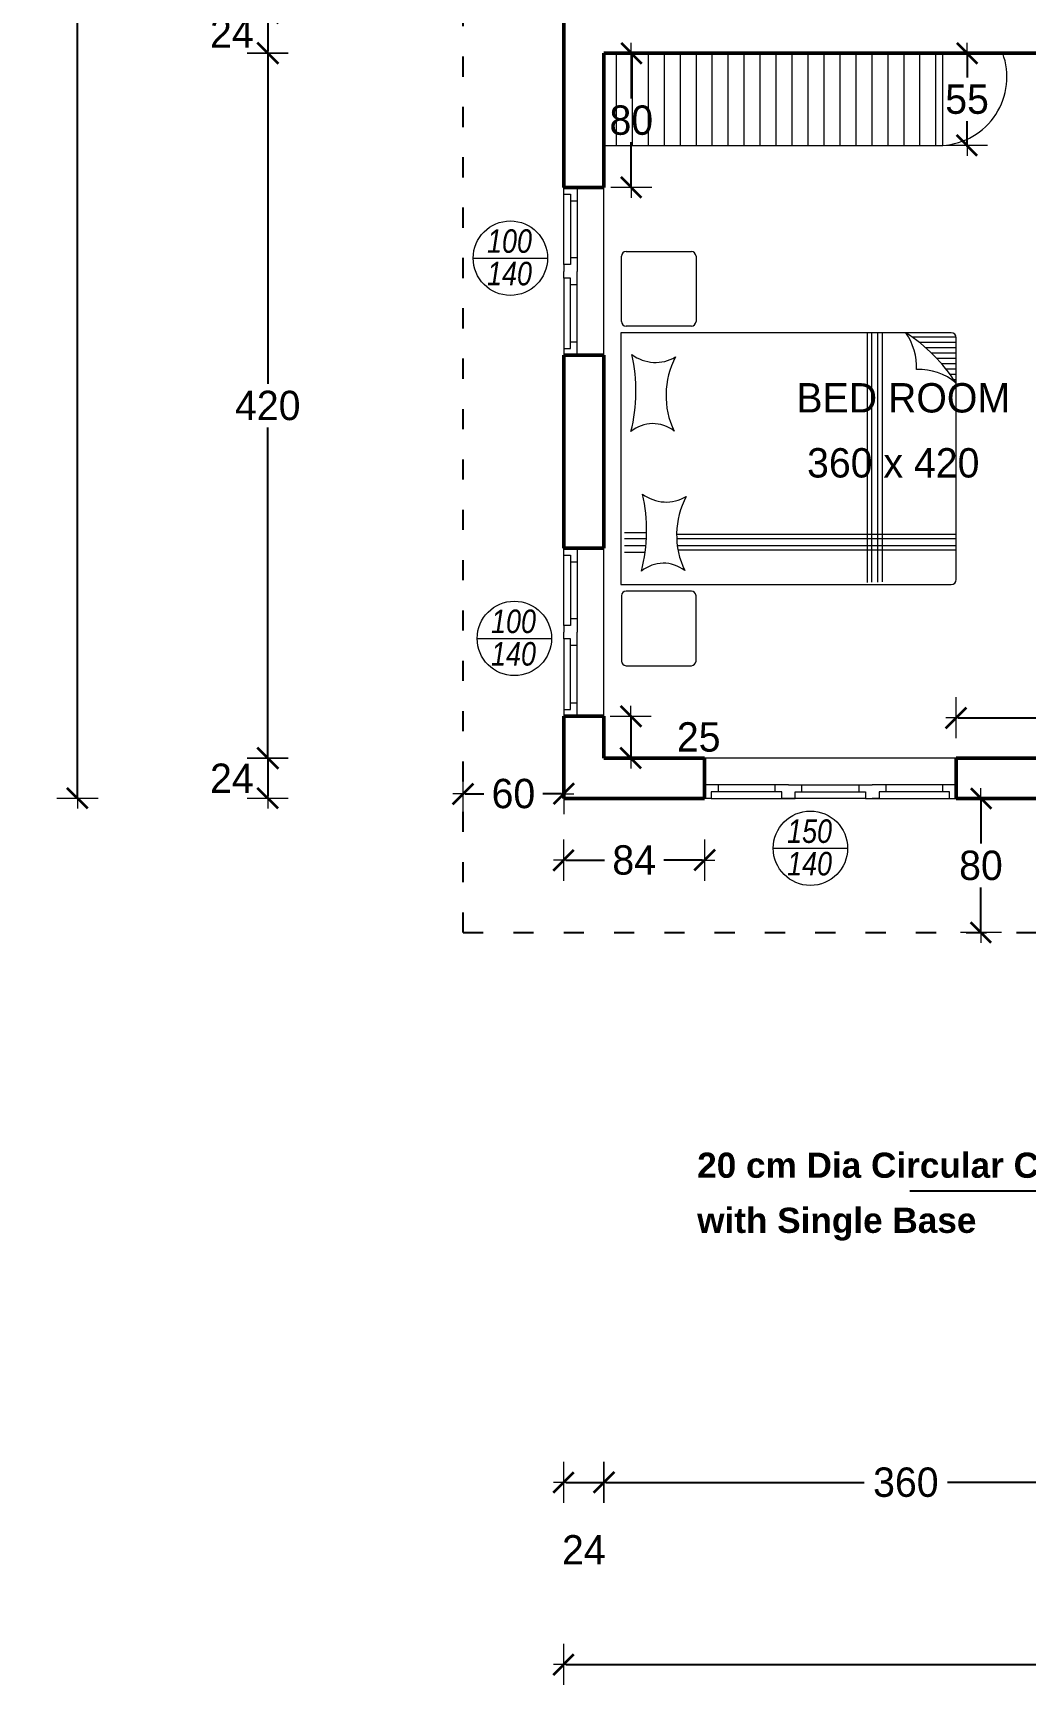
# Model space of a CAD drawing. Header units: centimetres. Extents: x 157 to 5401, y -672 to 3176.
# Drawn here: x 248 to 840, y -671 to 314 of the extents above; entities that cross this region are included whole.
import ezdxf

# ---------------------------------------------------------------- set-up
doc = ezdxf.new("R2010")
doc.units = ezdxf.units.CM
doc.header["$PDMODE"] = 35
doc.linetypes.add('ACAD_ISO03W100', pattern=[30, 12, -18])
doc.layers.get('0').update_dxf_attribs({"lineweight": 25})
for name, color, linetype, lineweight in [('1.000', 144, 'Continuous', 13), ('Dimension', 8, 'Continuous', 18), ('DTEXT', 76, 'Continuous', 15), ('FURNIT', 204, 'Continuous', 9), ('Roof Line', 2, 'ACAD_ISO03W100', 25), ('Text', 32, 'Continuous', 20), ('Wall', 1, 'Continuous', 50), ('Win', 5, 'Continuous', 20)]:
    doc.layers.add(name, color=color, linetype=linetype, lineweight=lineweight)
doc.styles.add('Dimension', font='arialbd.ttf')
doc.styles.add('ITALIAN', font='ARIALNBI.TTF')
doc.styles.get("Standard").update_dxf_attribs({"font": 'comicbd.ttf'})
doc.dimstyles.get("Standard").update_dxf_attribs({"dimscale": 0.7, "dimtxt": 25, "dimasz": 1.75, "dimexe": 1.25, "dimexo": 0.625, "dimgap": 5, "dimtad": 0, "dimtih": 1, "dimtoh": 1, "dimdec": 0, "dimdsep": 46, "dimtxsty": 'Standard', "dimblk": 'Ar+', "dimcen": 2.5, "dimse1": 1, "dimse2": 1, "dimclrt": 7, "dimadec": 0, "dimazin": 0, "dimtfac": 1, "dimtdec": 0, "dimtmove": 2, "dimatfit": 3, "dimfxl": 1, "dimarcsym": 0})

# ---------------------------------------------------------------- blocks, each defined once
blk = doc.blocks.new('BED')
h = blk.add_hatch()
h.set_pattern_fill('LINE', color=256, angle=90, style=0)
h.set_pattern_definition([(90, (596.1703, -996.858), (-3.175, -7e-16), [])])
h.paths.add_polyline_path([(45, -200), (72, -200, 0.414214), (75, -197), (75, -170, -0.104414)])
for p, q in [((-75, 0), (-75, -197)), ((75, 0), (-75, 0)), ((75, -197), (75, 0)), ((-123.38, -3.22), (-123.38, -42.11)), ((-81.72, -0.44), (-120.6, -0.44)), ((-78.94, -42.11), (-78.94, -3.22)), ((-55.77, -2.22), (-55.77, -14.58)), ((-51.69, -2.22), (-51.69, -15.03)), ((-47.62, -2.22), (-47.62, -15.31)), ((-43.99, -2.22), (-43.99, -15.42)), ((78.94, -42.11), (78.94, -3.22)), ((81.72, -0.44), (120.6, -0.44)), ((123.38, -3.22), (123.38, -42.11)), ((-54.4, -34.13), (-54.4, -200)), ((-51.69, -33.71), (-51.69, -200)), ((-47.62, -33.37), (-47.62, -200)), ((-44.94, -33.33), (-44.94, -200)), ((-120.6, -44.89), (-81.72, -44.89)), ((120.6, -44.89), (81.72, -44.89)), ((-73.9, -147.06), (75, -147.06)), ((-73.64, -149.65), (75, -149.65)), ((-73.64, -153.27), (75, -153.27)), ((-73.39, -156.12), (75, -156.12)), ((-72, -200), (72, -200))]:
    blk.add_line(p, q)
for centre, radius, start, end in [((-120.6, -3.22), 2.78, 90, 180), ((-81.72, -3.22), 2.78, 0, 90), ((0.39, -19.12), 20.43, 321.54801, 39.77057), ((40.3, 89.03), 98.12, 255.7159, 282.80726), ((80.59, -20.78), 23.31, 142.68888, 210.79987), ((81.72, -3.22), 2.78, 90, 180), ((120.6, -3.22), 2.78, 0, 90), ((-82.76, -25.46), 20.43, 321.54801, 39.77057), ((-42.85, 82.69), 98.12, 255.7159, 282.80726), ((-2.56, -27.12), 23.31, 142.68888, 210.79987), ((37.6, -75.91), 48.93, 62.00186, 115.69384), ((-45.55, -82.25), 48.93, 62.00186, 115.69384), ((-120.6, -42.11), 2.78, 180, 270), ((-81.72, -42.11), 2.78, 270, 0), ((81.72, -42.11), 2.78, 180, 270), ((120.6, -42.11), 2.78, 270, 0), ((-11.05, -113.95), 102.69, 303.07819, 326.92181), ((18.79, -177.91), 34.28, 319.87211, 2.47498), ((54.15, -139.48), 36.96, 268.27266, 304.33951), ((-72, -197), 3, 180, 270), ((72, -197), 3, 270, 0)]:
    blk.add_arc(centre, radius, start, end)
blk = doc.blocks.new('Ar+')
for p, q in [((0, 10), (0, -10)), ((-5, 0), (5, 0))]:
    blk.add_line(p, q)
at = {"lineweight": 35}
blk.add_line((5, 5), (-5, -5), dxfattribs=at)
blk = doc.blocks.new('*D49')
at = {"layer": 'Defpoints', "color": 0, "transparency": 16777216}
for p in [(588.31, 325.58), (387.84, 301.58), (588.31, 301.58)]:
    blk.add_point(p, dxfattribs=at)
at = {"layer": 'Dimension', "color": 0, "lineweight": -2, "transparency": 16777216}
blk.add_line((387.84, 324.36), (387.84, 302.81), dxfattribs=at)
at = {"layer": 'Dimension', "color": 0, "lineweight": -2, "transparency": 16777216, "xscale": 1.225, "yscale": 1.225, "zscale": 1.225}
for p, rotation in [((387.84, 325.58), 90), ((387.84, 301.58), 270)]:
    blk.add_blockref('Ar+', p, dxfattribs=dict(at, rotation=rotation))
at = {"layer": 'Dimension', "color": 7, "transparency": 16777216, "insert": (366.43, 313.58), "char_height": 17.5, "attachment_point": 5}
blk.add_mtext('24', dxfattribs=at)
blk = doc.blocks.new('*D50')
at = {"layer": 'Defpoints', "color": 0, "transparency": 16777216}
for p in [(588.31, 301.58), (387.84, -118.42), (588.31, -118.42)]:
    blk.add_point(p, dxfattribs=at)
at = {"layer": 'Dimension', "color": 0, "lineweight": -2, "transparency": 16777216}
for p, q in [((387.84, 300.36), (387.84, 104.55)), ((387.84, -117.19), (387.84, 78.62))]:
    blk.add_line(p, q, dxfattribs=at)
at = {"layer": 'Dimension', "color": 0, "lineweight": -2, "transparency": 16777216, "xscale": 1.225, "yscale": 1.225, "zscale": 1.225}
for p, rotation in [((387.84, 301.58), 90), ((387.84, -118.42), 270)]:
    blk.add_blockref('Ar+', p, dxfattribs=dict(at, rotation=rotation))
at = {"layer": 'Dimension', "color": 7, "transparency": 16777216, "insert": (387.84, 91.58), "char_height": 17.5, "attachment_point": 5}
blk.add_mtext('420', dxfattribs=at)
blk = doc.blocks.new('*D51')
at = {"layer": 'Defpoints', "color": 0, "transparency": 16777216}
for p in [(588.31, -118.42), (387.84, -142.42), (564.31, -142.42)]:
    blk.add_point(p, dxfattribs=at)
at = {"layer": 'Dimension', "color": 0, "lineweight": -2, "transparency": 16777216}
blk.add_line((387.84, -119.64), (387.84, -141.19), dxfattribs=at)
at = {"layer": 'Dimension', "color": 0, "lineweight": -2, "transparency": 16777216, "xscale": 1.225, "yscale": 1.225, "zscale": 1.225}
for p, rotation in [((387.84, -118.42), 90), ((387.84, -142.42), 270)]:
    blk.add_blockref('Ar+', p, dxfattribs=dict(at, rotation=rotation))
at = {"layer": 'Dimension', "color": 7, "transparency": 16777216, "insert": (366.43, -130.42), "char_height": 17.5, "attachment_point": 5}
blk.add_mtext('24', dxfattribs=at)
blk = doc.blocks.new('*D52')
at = {"layer": 'Defpoints', "color": 0, "transparency": 16777216}
for p in [(504.31, 873.58), (274.37, -142.42), (564.31, -142.42)]:
    blk.add_point(p, dxfattribs=at)
at = {"layer": 'Dimension', "color": 0, "lineweight": -2, "transparency": 16777216}
for p, q in [((274.37, 872.36), (274.37, 378.74)), ((274.37, -141.19), (274.37, 352.43))]:
    blk.add_line(p, q, dxfattribs=at)
at = {"layer": 'Dimension', "color": 0, "lineweight": -2, "transparency": 16777216, "xscale": 1.225, "yscale": 1.225, "zscale": 1.225}
for p, rotation in [((274.37, 873.58), 90), ((274.37, -142.42), 270)]:
    blk.add_blockref('Ar+', p, dxfattribs=dict(at, rotation=rotation))
at = {"layer": 'Dimension', "color": 7, "transparency": 16777216, "insert": (274.37, 365.58), "char_height": 17.5, "attachment_point": 5}
blk.add_mtext('1016', dxfattribs=at)
blk = doc.blocks.new('*D53')
at = {"layer": 'Defpoints', "color": 0, "transparency": 16777216}
for p in [(588.31, -118.42), (564.31, -142.42), (588.31, -549.95)]:
    blk.add_point(p, dxfattribs=at)
at = {"layer": 'Dimension', "color": 0, "lineweight": -2, "transparency": 16777216}
blk.add_line((565.53, -549.95), (587.08, -549.95), dxfattribs=at)
at = {"layer": 'Dimension', "color": 0, "lineweight": -2, "transparency": 16777216, "xscale": 1.225, "yscale": 1.225, "zscale": 1.225, "rotation": 180}
blk.add_blockref('Ar+', (564.31, -549.95), dxfattribs=at)
at = {"layer": 'Dimension', "color": 0, "lineweight": -2, "transparency": 16777216, "xscale": 1.225, "yscale": 1.225, "zscale": 1.225}
blk.add_blockref('Ar+', (588.31, -549.95), dxfattribs=at)
at = {"layer": 'Dimension', "color": 7, "transparency": 16777216, "insert": (576.31, -590.13), "char_height": 17.5, "attachment_point": 5}
blk.add_mtext('24', dxfattribs=at)
blk = doc.blocks.new('*D54')
at = {"layer": 'Defpoints', "color": 0, "transparency": 16777216}
for p in [(588.31, -118.42), (948.31, -364.42), (948.31, -549.95)]:
    blk.add_point(p, dxfattribs=at)
at = {"layer": 'Dimension', "color": 0, "lineweight": -2, "transparency": 16777216}
for p, q in [((589.53, -549.95), (743.42, -549.95)), ((947.08, -549.95), (793.2, -549.95))]:
    blk.add_line(p, q, dxfattribs=at)
at = {"layer": 'Dimension', "color": 0, "lineweight": -2, "transparency": 16777216, "xscale": 1.225, "yscale": 1.225, "zscale": 1.225, "rotation": 180}
blk.add_blockref('Ar+', (588.31, -549.95), dxfattribs=at)
at = {"layer": 'Dimension', "color": 0, "lineweight": -2, "transparency": 16777216, "xscale": 1.225, "yscale": 1.225, "zscale": 1.225}
blk.add_blockref('Ar+', (948.31, -549.95), dxfattribs=at)
at = {"layer": 'Dimension', "color": 7, "transparency": 16777216, "insert": (768.31, -549.95), "char_height": 17.5, "attachment_point": 5}
blk.add_mtext('360', dxfattribs=at)
blk = doc.blocks.new('*D62')
at = {"layer": 'Defpoints', "color": 0, "transparency": 16777216}
for p in [(564.31, -142.42), (2106.31, -142.42), (2106.31, -658.4)]:
    blk.add_point(p, dxfattribs=at)
at = {"layer": 'Dimension', "color": 0, "lineweight": -2, "transparency": 16777216}
for p, q in [((565.53, -658.4), (1302.61, -658.4)), ((2105.08, -658.4), (1368.01, -658.4))]:
    blk.add_line(p, q, dxfattribs=at)
at = {"layer": 'Dimension', "color": 0, "lineweight": -2, "transparency": 16777216, "xscale": 1.225, "yscale": 1.225, "zscale": 1.225, "rotation": 180}
blk.add_blockref('Ar+', (564.31, -658.4), dxfattribs=at)
at = {"layer": 'Dimension', "color": 0, "lineweight": -2, "transparency": 16777216, "xscale": 1.225, "yscale": 1.225, "zscale": 1.225}
blk.add_blockref('Ar+', (2106.31, -658.4), dxfattribs=at)
at = {"layer": 'Dimension', "color": 7, "transparency": 16777216, "insert": (1335.31, -658.4), "char_height": 17.5, "attachment_point": 5}
blk.add_mtext('1542', dxfattribs=at)
blk = doc.blocks.new('*D109')
at = {"layer": 'Defpoints', "color": 0, "transparency": 16777216}
for p in [(504.31, -139.64), (504.31, -142.42), (564.31, -142.42)]:
    blk.add_point(p, dxfattribs=at)
at = {"layer": 'Dimension', "color": 0, "lineweight": -2, "transparency": 16777216}
for p, q in [((505.53, -139.64), (516.72, -139.64)), ((563.08, -139.64), (551.89, -139.64))]:
    blk.add_line(p, q, dxfattribs=at)
at = {"layer": 'Dimension', "color": 0, "lineweight": -2, "transparency": 16777216, "xscale": 1.225, "yscale": 1.225, "zscale": 1.225, "rotation": 180}
blk.add_blockref('Ar+', (504.31, -139.64), dxfattribs=at)
at = {"layer": 'Dimension', "color": 0, "lineweight": -2, "transparency": 16777216, "xscale": 1.225, "yscale": 1.225, "zscale": 1.225}
blk.add_blockref('Ar+', (564.31, -139.64), dxfattribs=at)
at = {"layer": 'Dimension', "color": 7, "transparency": 16777216, "insert": (534.31, -139.64), "char_height": 17.5, "attachment_point": 5}
blk.add_mtext('60', dxfattribs=at)
blk = doc.blocks.new('*D110')
at = {"layer": 'Defpoints', "color": 0, "transparency": 16777216}
for p in [(798.31, -142.42), (798.31, -222.42), (813.09, -222.42)]:
    blk.add_point(p, dxfattribs=at)
at = {"layer": 'Dimension', "color": 0, "lineweight": -2, "transparency": 16777216}
for p, q in [((813.09, -143.64), (813.09, -169.39)), ((813.09, -221.19), (813.09, -195.44))]:
    blk.add_line(p, q, dxfattribs=at)
at = {"layer": 'Dimension', "color": 0, "lineweight": -2, "transparency": 16777216, "xscale": 1.225, "yscale": 1.225, "zscale": 1.225}
for p, rotation in [((813.09, -142.42), 90), ((813.09, -222.42), 270)]:
    blk.add_blockref('Ar+', p, dxfattribs=dict(at, rotation=rotation))
at = {"layer": 'Dimension', "color": 7, "transparency": 16777216, "insert": (813.09, -182.42), "char_height": 17.5, "attachment_point": 5}
blk.add_mtext('80', dxfattribs=at)
blk = doc.blocks.new('*D113')
at = {"layer": 'Defpoints', "color": 0, "transparency": 16777216}
for p in [(588.31, -93.42), (588.31, -118.42), (604.29, -118.42)]:
    blk.add_point(p, dxfattribs=at)
at = {"layer": 'Dimension', "color": 0, "lineweight": -2, "transparency": 16777216}
blk.add_line((604.29, -94.64), (604.29, -117.19), dxfattribs=at)
at = {"layer": 'Dimension', "color": 0, "lineweight": -2, "transparency": 16777216, "xscale": 1.225, "yscale": 1.225, "zscale": 1.225}
for p, rotation in [((604.29, -93.42), 90), ((604.29, -118.42), 270)]:
    blk.add_blockref('Ar+', p, dxfattribs=dict(at, rotation=rotation))
at = {"layer": 'Dimension', "color": 7, "transparency": 16777216, "insert": (644.8, -105.92), "char_height": 17.5, "attachment_point": 5}
blk.add_mtext('25', dxfattribs=at)
blk = doc.blocks.new('*D114')
at = {"layer": 'Defpoints', "color": 0, "transparency": 16777216}
for p in [(798.31, -94.37), (798.31, -118.42), (948.31, -118.42)]:
    blk.add_point(p, dxfattribs=at)
at = {"layer": 'Dimension', "color": 0, "lineweight": -2, "transparency": 16777216}
for p, q in [((799.53, -94.37), (847.55, -94.37)), ((947.08, -94.37), (899.06, -94.37))]:
    blk.add_line(p, q, dxfattribs=at)
at = {"layer": 'Dimension', "color": 0, "lineweight": -2, "transparency": 16777216, "xscale": 1.225, "yscale": 1.225, "zscale": 1.225, "rotation": 180}
blk.add_blockref('Ar+', (798.31, -94.37), dxfattribs=at)
at = {"layer": 'Dimension', "color": 0, "lineweight": -2, "transparency": 16777216, "xscale": 1.225, "yscale": 1.225, "zscale": 1.225}
blk.add_blockref('Ar+', (948.31, -94.37), dxfattribs=at)
at = {"layer": 'Dimension', "color": 7, "transparency": 16777216, "insert": (873.31, -94.37), "char_height": 17.5, "attachment_point": 5}
blk.add_mtext('150', dxfattribs=at)
blk = doc.blocks.new('*D115')
at = {"layer": 'Defpoints', "color": 0, "transparency": 16777216}
for p in [(588.31, 301.58), (588.31, 221.58), (604.61, 221.58)]:
    blk.add_point(p, dxfattribs=at)
at = {"layer": 'Dimension', "color": 0, "lineweight": -2, "transparency": 16777216}
for p, q in [((604.61, 300.36), (604.61, 274.61)), ((604.61, 222.81), (604.61, 248.56))]:
    blk.add_line(p, q, dxfattribs=at)
at = {"layer": 'Dimension', "color": 0, "lineweight": -2, "transparency": 16777216, "xscale": 1.225, "yscale": 1.225, "zscale": 1.225}
for p, rotation in [((604.61, 301.58), 90), ((604.61, 221.58), 270)]:
    blk.add_blockref('Ar+', p, dxfattribs=dict(at, rotation=rotation))
at = {"layer": 'Dimension', "color": 7, "transparency": 16777216, "insert": (604.61, 261.58), "char_height": 17.5, "attachment_point": 5}
blk.add_mtext('80', dxfattribs=at)
blk = doc.blocks.new('*D116')
at = {"layer": 'Defpoints', "color": 0, "transparency": 16777216}
for p in [(786.26, 301.58), (786.26, 246.58), (804.8, 246.58)]:
    blk.add_point(p, dxfattribs=at)
at = {"layer": 'Dimension', "color": 0, "lineweight": -2, "transparency": 16777216}
for p, q in [((804.8, 300.36), (804.8, 287.06)), ((804.8, 247.81), (804.8, 261.11))]:
    blk.add_line(p, q, dxfattribs=at)
at = {"layer": 'Dimension', "color": 0, "lineweight": -2, "transparency": 16777216, "xscale": 1.225, "yscale": 1.225, "zscale": 1.225}
for p, rotation in [((804.8, 301.58), 90), ((804.8, 246.58), 270)]:
    blk.add_blockref('Ar+', p, dxfattribs=dict(at, rotation=rotation))
at = {"layer": 'Dimension', "color": 7, "transparency": 16777216, "insert": (804.8, 274.08), "char_height": 17.5, "attachment_point": 5}
blk.add_mtext('55', dxfattribs=at)
blk = doc.blocks.new('*D154')
at = {"layer": 'Defpoints', "color": 0, "transparency": 16777216}
for p in [(564.31, -142.42), (648.31, -142.42), (648.31, -179.22)]:
    blk.add_point(p, dxfattribs=at)
at = {"layer": 'Dimension', "color": 0, "lineweight": -2, "transparency": 16777216}
for p, q in [((565.53, -179.22), (588.58, -179.22)), ((647.08, -179.22), (624.03, -179.22))]:
    blk.add_line(p, q, dxfattribs=at)
at = {"layer": 'Dimension', "color": 0, "lineweight": -2, "transparency": 16777216, "xscale": 1.225, "yscale": 1.225, "zscale": 1.225, "rotation": 180}
blk.add_blockref('Ar+', (564.31, -179.22), dxfattribs=at)
at = {"layer": 'Dimension', "color": 0, "lineweight": -2, "transparency": 16777216, "xscale": 1.225, "yscale": 1.225, "zscale": 1.225}
blk.add_blockref('Ar+', (648.31, -179.22), dxfattribs=at)
at = {"layer": 'Dimension', "color": 7, "transparency": 16777216, "insert": (606.31, -179.22), "char_height": 17.5, "attachment_point": 5}
blk.add_mtext('84', dxfattribs=at)

msp = doc.modelspace()

# ---------------------------------------------------------------- hatches: boundary and pattern name
at = {"layer": 'FURNIT'}
h = msp.add_hatch(dxfattribs=at)
h.set_pattern_fill('LINE', color=256, scale=3, angle=90, style=0)
h.set_pattern_definition([(90, (-2861.813, 4911.931), (-9.525, 6e-16), [])])
h.paths.add_polyline_path([(790.31, 246.58), (790.31, 301.58), (588.31, 301.58), (588.31, 246.58)])

# ---------------------------------------------------------------- linework, layer by layer
at = {"layer": '1.000'}
for p, q in [((790.31, 246.58), (790.31, 301.58)), ((588.31, 246.58), (790.31, 246.58))]:
    msp.add_line(p, q, dxfattribs=at)
msp.add_arc((787.68, 287.41), 40.91, 273.67994, 20.27325, dxfattribs=at)
at = {"layer": 'DTEXT'}
for p, q in [((510.31, 179.46), (554.68, 179.46)), ((512.7, -47.11), (557.06, -47.11)), ((689.24, -172.12), (733.6, -172.12))]:
    msp.add_line(p, q, dxfattribs=at)
for centre in [(532.49, 179.46), (534.88, -47.11), (711.42, -172.12)]:
    msp.add_circle(centre, 22.18, dxfattribs=at)
at = {"layer": 'Roof Line'}
for q in [(504.31, 405.58), (948.31, -222.42)]:
    msp.add_line((504.31, -222.42), q, dxfattribs=at)
at = {"layer": 'Wall'}
for p, q in [((564.31, 221.58), (564.31, 345.58)), ((588.31, 301.58), (826.31, 301.58)), ((588.31, 301.58), (972.31, 301.58)), ((588.31, 221.58), (588.31, 301.58)), ((564.31, 221.58), (588.31, 221.58)), ((564.31, 121.58), (588.31, 121.58)), ((564.31, 6.58), (564.31, 121.58)), ((588.31, 6.58), (588.31, 121.58)), ((564.31, 6.58), (588.31, 6.58)), ((564.31, -142.42), (564.31, -93.42)), ((564.31, -93.42), (588.31, -93.42)), ((588.31, -118.42), (588.31, -93.42)), ((588.31, -118.42), (648.31, -118.42)), ((648.31, -142.42), (648.31, -118.42)), ((798.31, -142.42), (798.31, -118.42)), ((798.31, -118.42), (948.31, -118.42)), ((564.31, -142.42), (648.31, -142.42)), ((798.31, -142.42), (948.31, -142.42))]:
    msp.add_line(p, q, dxfattribs=at)
at = {"layer": 'Win'}
for p, q in [((564.31, 217.58), (564.31, 221.58)), ((564.31, 175.58), (564.31, 217.58)), ((564.31, 217.58), (568.31, 217.58)), ((568.31, 217.58), (568.31, 175.58)), ((572.31, 221.58), (572.31, 171.58)), ((588.31, 121.58), (588.31, 221.58)), ((568.31, 213.58), (572.31, 213.58)), ((572.31, 179.58), (568.31, 179.58)), ((568.31, 175.58), (564.31, 175.58)), ((564.31, 175.58), (564.31, 171.58)), ((564.31, 167.58), (564.31, 171.58)), ((564.31, 167.58), (564.31, 125.58)), ((568.31, 167.58), (564.31, 167.58)), ((568.31, 125.58), (568.31, 167.58)), ((572.31, 121.58), (572.31, 171.58)), ((572.31, 163.58), (568.31, 163.58)), ((568.31, 129.58), (572.31, 129.58)), ((564.31, 125.58), (564.31, 121.58)), ((564.31, 125.58), (568.31, 125.58)), ((564.31, 2.58), (564.31, 6.58)), ((564.31, -39.42), (564.31, 2.58)), ((564.31, 2.58), (568.31, 2.58)), ((568.31, 2.58), (568.31, -39.42)), ((572.31, 6.58), (572.31, -43.42)), ((588.31, -93.42), (588.31, 6.58)), ((568.31, -1.42), (572.31, -1.42)), ((572.31, -35.42), (568.31, -35.42)), ((568.31, -39.42), (564.31, -39.42)), ((564.31, -39.42), (564.31, -43.42)), ((564.31, -47.42), (564.31, -43.42)), ((564.31, -47.42), (564.31, -89.42)), ((568.31, -47.42), (564.31, -47.42)), ((568.31, -89.42), (568.31, -47.42)), ((572.31, -93.42), (572.31, -43.42)), ((572.31, -51.42), (568.31, -51.42)), ((568.31, -85.42), (572.31, -85.42)), ((564.31, -89.42), (564.31, -93.42)), ((564.31, -89.42), (568.31, -89.42)), ((798.31, -118.42), (648.31, -118.42)), ((698.31, -134.42), (648.31, -134.42)), ((656.31, -134.42), (656.31, -138.42)), ((690.31, -138.42), (690.31, -134.42)), ((698.31, -134.42), (748.31, -134.42)), ((706.31, -138.42), (706.31, -134.42)), ((740.31, -134.42), (740.31, -138.42)), ((798.31, -134.42), (748.31, -134.42)), ((756.31, -134.42), (756.31, -138.42)), ((790.31, -138.42), (790.31, -134.42)), ((652.31, -142.42), (648.31, -142.42)), ((652.31, -138.42), (652.31, -142.42)), ((694.31, -138.42), (652.31, -138.42)), ((652.31, -142.42), (702.31, -142.42)), ((694.31, -142.42), (694.31, -138.42)), ((744.31, -142.42), (694.31, -142.42)), ((694.31, -142.42), (698.31, -142.42)), ((702.31, -142.42), (698.31, -142.42)), ((702.31, -138.42), (744.31, -138.42)), ((702.31, -142.42), (702.31, -138.42)), ((744.31, -138.42), (744.31, -142.42)), ((744.31, -142.42), (794.31, -142.42)), ((744.31, -142.42), (748.31, -142.42)), ((752.31, -142.42), (748.31, -142.42)), ((752.31, -138.42), (752.31, -142.42)), ((794.31, -138.42), (752.31, -138.42)), ((794.31, -142.42), (794.31, -138.42)), ((794.31, -142.42), (798.31, -142.42))]:
    msp.add_line(p, q, dxfattribs=at)

# ---------------------------------------------------------------- block references
at = {"layer": 'FURNIT', "rotation": 90}
msp.add_blockref('BED', (598.31, 60.03), dxfattribs=at)

# ---------------------------------------------------------------- texts
at = {"layer": 'DTEXT', "style": 'ITALIAN'}
for s, p in [('100', (518.61, 182.65)), ('140', (518.61, 163.27)), ('100', (521, -43.92)), ('140', (521, -63.3)), ('150', (697.53, -168.94)), ('140', (697.53, -188.31))]:
    msp.add_text(s, height=14, dxfattribs=at).set_placement(p)
at = {"layer": 'Text'}
for s, p in [('BED ROOM', (703.05, 87.5)), ('360 x 420', (709.41, 48.76))]:
    msp.add_text(s, height=17.5, dxfattribs=at).set_placement(p)
at = {"layer": 'Text', "style": 'Dimension'}
for s, p in [('20 cm Dia Circular Column', (643.89, -368.49)), ('with Single Base', (643.89, -401.31))]:
    msp.add_text(s, height=15, dxfattribs=at).set_placement(p)

# ---------------------------------------------------------------- dimensions: what is measured, and where the dimension line sits
at = {"layer": 'Dimension'}
for base, p1, p2, picture, middle in [((274.37, -142.42), (504.31, 873.58), (564.31, -142.42), '*D52', (274.37, 365.58)), ((387.84, 301.58), (588.31, 325.58), (588.31, 301.58), '*D49', (366.43, 313.58)), ((387.84, -118.42), (588.31, 301.58), (588.31, -118.42), '*D50', (387.84, 91.58)), ((604.61, 221.58), (588.31, 301.58), (588.31, 221.58), '*D115', (604.61, 261.58)), ((804.8, 246.58), (786.26, 301.58), (786.26, 246.58), '*D116', (804.8, 274.08)), ((604.29, -118.42), (588.31, -93.42), (588.31, -118.42), '*D113', (644.8, -105.92)), ((387.84, -142.42), (588.31, -118.42), (564.31, -142.42), '*D51', (366.43, -130.42)), ((813.09, -222.42), (798.31, -142.42), (798.31, -222.42), '*D110', (813.09, -182.42))]:
    dim = msp.add_linear_dim(base=base, p1=p1, p2=p2, angle=90, dimstyle='Standard', dxfattribs=at)
    dim.commit()
    dim.dimension.update_dxf_attribs({"geometry": picture, "text_midpoint": middle})
for base, p1, p2, picture, middle in [((798.31, -94.37), (948.31, -118.42), (798.31, -118.42), '*D114', (873.31, -94.37)), ((504.31, -139.64), (564.31, -142.42), (504.31, -142.42), '*D109', (534.31, -139.64)), ((588.31, -549.95), (564.31, -142.42), (588.31, -118.42), '*D53', (576.31, -590.13)), ((948.31, -549.95), (588.31, -118.42), (948.31, -364.42), '*D54', (768.31, -549.95)), ((2106.31, -658.4), (564.31, -142.42), (2106.31, -142.42), '*D62', (1335.31, -658.4)), ((648.31, -179.22), (564.31, -142.42), (648.31, -142.42), '*D154', (606.31, -179.22))]:
    dim = msp.add_linear_dim(base=base, p1=p1, p2=p2, dimstyle='Standard', dxfattribs=at)
    dim.commit()
    dim.dimension.update_dxf_attribs({"geometry": picture, "text_midpoint": middle})

# ---------------------------------------------------------------- leaders
for points in [[(947.67, -352.42), (909.7, -376.39), (770.66, -376.39)], [(949.8, -410.41), (909.7, -376.39), (770.66, -376.39)]]:
    msp.add_leader(points, dimstyle='Standard', override={"dimscale": 1, "dimasz": 20, "dimgap": 5, "dimtad": 0}, dxfattribs=at)

doc.saveas('drawing.dxf')
